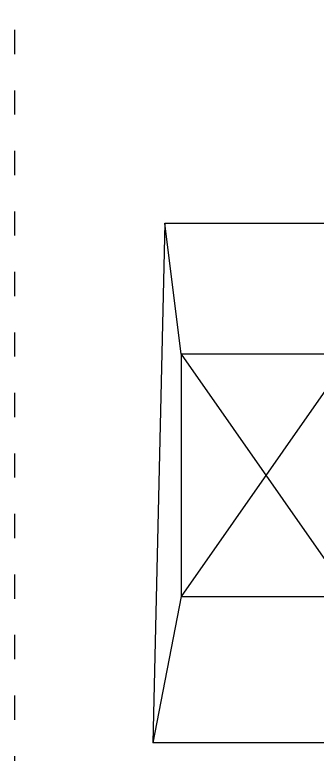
# Model space of a CAD drawing. Header units: inches. Extents: x 8624 to 20537, y 780 to 7738.
# Drawn here: x 9163.5 to 9313.6, y 7354.7 to 7721.3 of the extents above; entities that cross this region are included whole.
import ezdxf

# ---------------------------------------------------------------- set-up
doc = ezdxf.new("R2010")
doc.units = ezdxf.units.IN
doc.header["$MEASUREMENT"] = 0
doc.linetypes.add('ACAD_ISO03W100', pattern=[30, 12, -18])

msp = doc.modelspace()

# ---------------------------------------------------------------- linework, layer by layer
at = {"color": 2, "linetype": 'ACAD_ISO03W100'}
msp.add_line((9163.53, 7161.82), (9163.53, 7721.3), dxfattribs=at)
at = {"color": 6}
for p, q in [((9238.06, 7617.95), (9232.05, 7360.34)), ((9246.04, 7552.98), (9238.06, 7617.95)), ((9246.04, 7552.98), (9246.04, 7432.98)), ((9330.04, 7552.98), (9246.04, 7552.98)), ((9246.04, 7552.98), (9330.04, 7432.98)), ((9330.04, 7552.98), (9246.04, 7432.98)), ((9246.04, 7432.98), (9232.05, 7360.34)), ((9246.04, 7432.98), (9330.04, 7432.98))]:
    msp.add_line(p, q, dxfattribs=at)
at = {"color": 4}
for p, q in [((9238.06, 7617.95), (9339.75, 7617.95)), ((9339.75, 7360.34), (9232.05, 7360.34))]:
    msp.add_line(p, q, dxfattribs=at)

doc.saveas('drawing.dxf')
